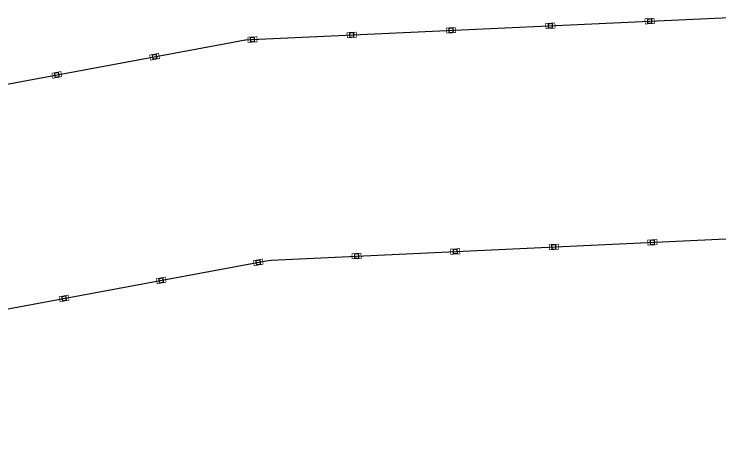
# Model space of a CAD drawing. Extents: x 15372 to 116961, y 24572 to 128109.
# Drawn here: x 47890 to 58735, y 84587 to 91427 of the extents above; entities that cross this region are included whole.
import ezdxf

# ---------------------------------------------------------------- set-up
doc = ezdxf.new("R2010")
doc.units = 0
doc.header["$LTSCALE"] = 1000
doc.header["$MEASUREMENT"] = 0
doc.layers.add('栏杆基座', color=214, linetype='Continuous')
doc.layers.add('连接端梁', color=130, linetype='Continuous')

# ---------------------------------------------------------------- blocks, each defined once
blk = doc.blocks.new('栏杆立柱底座')
at = {"layer": '栏杆基座', "color": 6}
for points, const_width in [([(-48, 65), (-31, -74), (48, -65), (31, 74)], 10), ([(-38, 26), (-31, -34), (38, -26), (31, 34)], 20)]:
    blk.add_lwpolyline(points, close=True, dxfattribs=dict(at, const_width=const_width))
blk = doc.blocks.new('*U774')
at = {"color": 0, "rotation": 263.0813751958696}
blk.add_blockref('栏杆立柱底座', (0, 0), dxfattribs=at)
blk = doc.blocks.new('*U775')
at = {"color": 0, "linetype": 'ByBlock', "lineweight": -2, "transparency": 16777216}
for p, rotation in [((-40174, 42697), 2.654117458129459), ((-38648, 42768), 2.654117458129459), ((-43226, 42556), 2.654117458129459), ((-41700, 42627), 2.654117458129459), ((-44751, 42485), 2.654117458129459), ((-46255, 42220), 10.53186499698133), ((-47757, 41941), 10.53186499698133)]:
    blk.add_blockref('*U774', p, dxfattribs=dict(at, rotation=rotation))
blk = doc.blocks.new('*U776')
at = {"color": 0, "rotation": 263.0813751958694}
blk.add_blockref('栏杆立柱底座', (0, 0), dxfattribs=at)
blk = doc.blocks.new('*U777')
at = {"color": 0, "linetype": 'ByBlock', "lineweight": -2, "transparency": 16777216}
for p, rotation in [((-38606, 39366), 2.654117458126712), ((-41636, 39226), 2.654117458126712), ((-40121, 39296), 2.654117458126712), ((-43151, 39156), 2.654117458126712), ((-44663, 39058), 10.53186499698193), ((-46154, 38781), 10.53186499698193), ((-47645, 38504), 10.53186499698193)]:
    blk.add_blockref('*U776', p, dxfattribs=dict(at, rotation=rotation))

msp = doc.modelspace()

# ---------------------------------------------------------------- linework, layer by layer
at = {"layer": '连接端梁', "color": 0}
for points in [[(28013.85, 76714.61), (27267, 82869.46), (27254.1, 82975.75), (27258.75, 82984.36), (27366.34, 83037.5), (34896.44, 86757.59), (34912.63, 86764.35), (42738.05, 89368.98), (43025.63, 89464.7), (43034.76, 89467.12), (51143.32, 90974.62), (51441.3, 91030.02), (51450.71, 91031.16), (51538.12, 91035.21), (59992.12, 91427.11)], [(31389.09, 77124.17), (30918.76, 81000.22), (36200.95, 83609.77), (43811.8, 86142.99), (43882.14, 86166.4), (51764.78, 87631.89), (51837.67, 87645.44), (59920.81, 88020.15), (67905.2, 87290.04), (67978.65, 87283.32), (75788.03, 85465.72), (75859.81, 85449.01), (83346.36, 82578.16), (83410.69, 82553.49), (88735.66, 79618.72), (88388.85, 75810.78)]]:
    msp.add_lwpolyline(points, dxfattribs=at)

# ---------------------------------------------------------------- block references
for name in ['*U775', '*U777']:
    msp.add_blockref(name, (96303.97, 48550.71))

doc.saveas('drawing.dxf')
